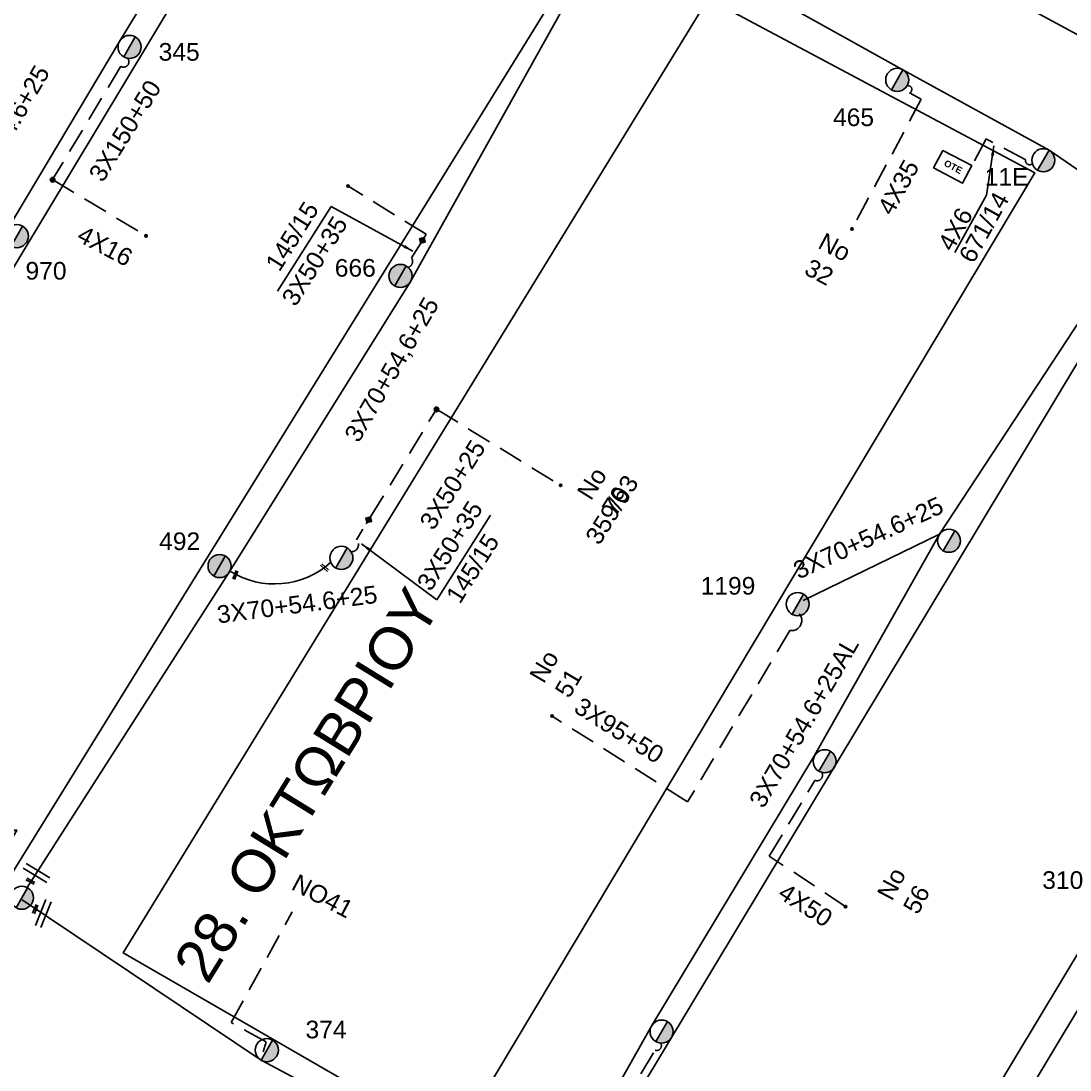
# Model space of a CAD drawing. Header units: millimetres. Extents: x 771 to 3391, y 686 to 1835.
# Drawn here: x 1288.3 to 1395.5, y 1486.4 to 1593.6 of the extents above; entities that cross this region are included whole.
import ezdxf

# ---------------------------------------------------------------- set-up
doc = ezdxf.new("R2010")
doc.units = ezdxf.units.MM
doc.linetypes.add('DASHED', pattern=[19.05, 12.7, -6.35])
for name, color, linetype in [('Pillar OTE', 7, 'Continuous'), ('Άγνωστα', 7, 'Continuous'), ('Εναέρια παροχή ΧΤ 4x16', 7, 'SYN_LINE'), ('Επιγραφές - Σχήματα', 7, 'Continuous'), ('Καλωδια Χ.Τ. 3x50+35', 7, 'Continuous'), ('Καλωδια ΧΤ  3X95+50', 7, 'Continuous'), ('Καλώδια ΧΤ   3x150+50CU', 7, 'DASHED'), ('Μηχανική τομή', 7, 'Continuous'), ('Στύλος Ξύλινος', 7, 'Continuous'), ('Στύλος Ξύλινος @ 1', 7, 'Continuous'), ('Στύλος ΦΜ', 7, 'Continuous'), ('Στύλος ΦΜ @ 1', 7, 'Continuous'), ('Συνδέσεις', 7, 'Continuous'), ('Συνεστραμμένα ΧΤ   3x70+54.6+25 AL', 7, 'SYN_LINE'), ('Τομή', 7, 'Continuous'), ('Υπόβαθρο ΔΕΗ', 7, 'Continuous'), ('Υπόγεια καλώδια Παροχών ΧΤ   4x16AL', 7, 'DASHED'), ('Υπόγεια καλώδια Παροχών ΧΤ   4x50AL', 7, 'DASHED'), ('Υπόγεια καλώδια Παροχών ΧΤ   4x6', 7, 'DASHED')]:
    doc.layers.add(name, color=color, linetype=linetype)
doc.styles.add('arial', font='ARIAL.TTF')
doc.styles.get("Standard").update_dxf_attribs({"font": 'ARIAL.TTF'})
doc.linetypes.add('SYN_LINE', pattern='A,0.5,-0.0001,["/\\/\\/\\/",Standard,S=0.1,R=0,X=0,Y=-0.05],-0.25', length=0.7501)
doc.dimstyles.new('ISO-25', dxfattribs={"dimtxt": 2.5, "dimasz": 2.5, "dimexe": 1.25, "dimexo": 0.625, "dimtad": 1, "dimtxsty": 'Standard', "dimcen": 2.5, "dimadec": 0, "dimazin": 0, "dimtfac": 1, "dimtmove": 0, "dimatfit": 3, "dimfxl": 1, "dimarcsym": 0})

# ---------------------------------------------------------------- blocks, each defined once
blk = doc.blocks.new('ΥΠΑΡΧΩΝ ΤΣΙΜΕΝΤΕΝΙΟΣ ΣΤΥΛΟΣ')
at = {"layer": 'Στύλος ΦΜ'}
blk.add_hatch(color=7, dxfattribs=at).paths.add_polyline_path([(-1.29, -2.28, 0.574793), (2.62, 0, 0.268822), (1.3, 2.27)])
at = {"layer": 'Στύλος ΦΜ', "color": 7}
blk.add_line((-1.29, -2.28), (1.3, 2.27), dxfattribs=at)
blk.add_circle((0, 0), 2.62, dxfattribs=at)
at = {"layer": 'Στύλος ΦΜ', "flags": 4}
for tag, p in [('ΑΡΙΘΜΟΣ', (-4.68, 8.05)), ('ΤΥΠΟΣ', (-4.91, 3.03))]:
    blk.add_attdef(tag, p, '', height=4, dxfattribs=at)
blk = doc.blocks.new('ΜΗΧΑΝΙΚΗ ΤΟΜΗ')
at = {"layer": 'Μηχανική τομή', "ltscale": 40}
for p, q in [((-1.89, 0.78), (1.89, 0.78)), ((1.89, 0), (-1.89, 0))]:
    blk.add_line(p, q, dxfattribs=at)
blk = doc.blocks.new('ΤΟΜΗ')
at = {"layer": 'Τομή', "ltscale": 40}
for p, q in [((-5.68, 0), (5.68, 0)), ((5.68, -2.33), (-5.68, -2.33))]:
    blk.add_line(p, q, dxfattribs=at)
blk = doc.blocks.new('_ΣΥΝΔΕΣΗ')
at = {"layer": 'Συνδέσεις', "linetype": 'SYN_LINE', "ltscale": 40}
blk.add_hatch(color=256, dxfattribs=at).paths.add_polyline_path([(0.5, -0.01, 1), (-0.5, -0.01, 1)])
at = {"layer": 'Συνδέσεις'}
blk.add_circle((0, -0.01), 0.5, dxfattribs=at)
blk = doc.blocks.new('ΥΠΑΡΧΩΝ ΞΥΛΙΝΟΣ ΣΤΥΛΟΣ')
at = {"layer": 'Στύλος Ξύλινος'}
h = blk.add_hatch(color=7, dxfattribs=at)
h.paths.add_polyline_path([(-2.62, 0, 0.270008), (-1.29, -2.28), (1.3, 2.27, 0.576266)])
h.paths.add_polyline_path([(-1.29, -2.28, 0.574793), (2.62, 0, 0.268822), (1.3, 2.27)])
at = {"layer": 'Στύλος Ξύλινος', "color": 7}
blk.add_line((-1.29, -2.28), (1.3, 2.27), dxfattribs=at)
blk.add_circle((0, 0), 2.62, dxfattribs=at)
at = {"layer": 'Στύλος Ξύλινος', "flags": 4}
for tag, p in [('ΑΡΙΘΜΟΣ', (-4.91, 8.6)), ('ΤΥΠΟΣ', (-4.85, 3.39))]:
    blk.add_attdef(tag, p, '', height=4, dxfattribs=at)
blk = doc.blocks.new('PILLAR ΟΤΕ')
at = {"layer": 'Pillar OTE', "ltscale": 40}
blk.add_lwpolyline([(-3.31, 2.02), (3.39, 2.02), (3.39, -1.99), (-3.31, -1.99)], close=True, dxfattribs=at)
at = {"layer": 'Pillar OTE', "insert": (-1.81, 0.71), "char_height": 1.3575, "width": 109.961, "attachment_point": 1}
blk.add_mtext('{\\fArial|b1|i0|c161|p34;OTE}', dxfattribs=at)
blk = doc.blocks.new('TSONTA XT1')
at = {"ltscale": 40}
h = blk.add_hatch(color=256, dxfattribs=at)
h.dxf.hatch_style = 1
h.paths.add_polyline_path([(595.96, 2487.66), (597.07, 2488.77), (595.96, 2489.87), (594.85, 2488.77)])
blk.add_lwpolyline([(594.85, 2488.77), (595.96, 2489.87), (597.07, 2488.77), (595.96, 2487.66)], close=True, dxfattribs=at)

msp = doc.modelspace()

# ---------------------------------------------------------------- linework, layer by layer
at = {"layer": 'Άγνωστα', "color": 85, "linetype": 'DASHED', "ltscale": 0.2}
for points in [[(1378.86578, 1586.97759, -0.906121828), (1379.11842, 1586.238), (1380.31498, 1585.59847), (1373.26731, 1572.41236)], [(1327.8832, 1568.42376, 0.508272363), (1328.23745, 1569.38308), (1329.16919, 1570.89063)]]:
    msp.add_lwpolyline(points, format="xyb", dxfattribs=at)
for points in [[(1329.49308, 1571.41469), (1329.72536, 1571.79052), (1321.71967, 1576.73844)], [(1324.04452, 1542.90674), (1330.78518, 1553.90884)]]:
    msp.add_lwpolyline(points, dxfattribs=at)
at = {"layer": 'Άγνωστα', "color": 151, "linetype": 'DASHED', "ltscale": 0.2}
msp.add_lwpolyline([(1313.09228, 1488.26815), (1313.37552, 1489.26442), (1309.79062, 1491.24016), (1316.03643, 1502.55584)], dxfattribs=at)
at = {"layer": 'Καλωδια Χ.Τ. 3x50+35', "color": 85, "linetype": 'DASHED', "ltscale": 0.2}
msp.add_lwpolyline([(1330.78518, 1553.90884), (1343.46271, 1546.14169)], dxfattribs=at)
at = {"layer": 'Καλωδια Χ.Τ. 3x50+35', "color": 85, "linetype": 'DASHED', "ltscale": 0.1}
msp.add_lwpolyline([(1322.06211, 1539.35951, 0.6757425), (1322.6121, 1540.56875), (1323.68487, 1542.32767)], format="xyb", dxfattribs=at)
at = {"layer": 'Καλωδια ΧΤ  3X95+50', "color": 6, "linetype": 'DASHED', "ltscale": 0.2}
msp.add_lwpolyline([(1367.3124, 1533.34228, -0.954074463), (1366.89914, 1531.30417), (1356.44113, 1513.80666), (1356.44113, 1513.80666), (1356.44113, 1513.80666), (1342.59155, 1522.56695)], format="xyb", dxfattribs=at)
at = {"layer": 'Καλώδια ΧΤ   3x150+50CU', "color": 2, "linetype": 'DASHED', "ltscale": 0.2}
msp.add_lwpolyline([(1299.21791, 1589.77881, -0.887693912), (1298.53593, 1588.9639), (1291.5696, 1577.37957)], format="xyb", dxfattribs=at)
at = {"layer": 'Καλώδια ΧΤ   3x150+50CU', "color": 6, "linetype": 'DASHED', "ltscale": 0.2}
msp.add_lwpolyline([(1361.58962, 1470.66566), (1347.72063, 1479.46239), (1347.72063, 1479.46239), (1347.72063, 1479.46239), (1353.11538, 1488.42866, 0.757277891), (1353.66673, 1489.15322)], format="xyb", dxfattribs=at)
at = {"layer": 'Συνεστραμμένα ΧΤ   3x70+54.6+25 AL', "color": 2, "ltscale": 20}
msp.add_lwpolyline([(1316.29565, 1620.84419), (1316.09165, 1620.57576), (1298.38273, 1591.48297), (1286.87894, 1572.17764), (1273.18471, 1549.54589), (1259.22435, 1525.12986)], dxfattribs=at)
at = {"layer": 'Συνεστραμμένα ΧΤ   3x70+54.6+25 AL', "color": 85, "linetype": 'SYN_LINE', "ltscale": 20}
for points in [[(1318.17221, 1619.47219), (1349.28621, 1604.84019), (1378.43815, 1588.59997), (1393.3677, 1580.38493)], [(1288.95416, 1505.05184), (1309.68392, 1537.38188), (1328.09021, 1566.89703), (1348.50627, 1603.47206)]]:
    msp.add_lwpolyline(points, dxfattribs=at)
at = {"layer": 'Συνεστραμμένα ΧΤ   3x70+54.6+25 AL', "color": 85, "linetype": 'SYN_LINE', "ltscale": 8}
msp.add_lwpolyline([(1393.3677, 1580.38493), (1402.40967, 1574.18487)], dxfattribs=at)
at = {"layer": 'Συνεστραμμένα ΧΤ   3x70+54.6+25 AL', "color": 6, "linetype": 'SYN_LINE', "ltscale": 20}
for points in [[(1402.76745, 1572.51349), (1382.16986, 1541.14116), (1369.41783, 1518.53201), (1352.77867, 1490.94145), (1342.59893, 1472.90265)], [(1382.16986, 1541.14116), (1368.22951, 1534.3715)]]:
    msp.add_lwpolyline(points, dxfattribs=at)
at = {"layer": 'Συνεστραμμένα ΧΤ   3x70+54.6+25 AL', "color": 173, "linetype": 'SYN_LINE', "ltscale": 20}
msp.add_lwpolyline([(1433.33355, 1555.43564), (1417.54564, 1528.92112), (1401.93686, 1501.92342), (1388.47101, 1479.50699), (1373.05228, 1454.45157)], dxfattribs=at)
at = {"layer": 'Συνεστραμμένα ΧΤ   3x70+54.6+25 AL', "color": 151, "linetype": 'SYN_LINE', "ltscale": 20}
msp.add_lwpolyline([(1371.81122, 1453.94874), (1342.02236, 1471.87564), (1312.86728, 1487.40427), (1288.46484, 1503.79229)], dxfattribs=at)
at = {"layer": 'Συνεστραμμένα ΧΤ   3x70+54.6+25 AL', "color": 85, "linetype": 'SYN_LINE', "ltscale": 8}
msp.add_arc((1314.24143, 1544.59327), 8.53083, 237.7075865, 312.2570884, dxfattribs=at)
at = {"layer": 'Υπόβαθρο ΔΕΗ'}
for points in [[(1325.76263, 1630.35368), (1374.49078, 1711.41011), (1437.0363, 1675.55359), (1442.91252, 1668.29517), (1400.34033, 1589.98721), (1325.76263, 1630.35368)], [(1261.38726, 1524.90277), (1317.70395, 1618.55191), (1346.8363, 1602.60117), (1287.21164, 1506.12906), (1261.38726, 1524.90277)], [(1358.539, 1595.90197), (1391.89977, 1578.07141), (1332.59663, 1478.85015), (1298.77731, 1498.3591), (1358.539, 1595.90197)], [(1386.9755, 1575.78883), (1383.75519, 1569.92801)], [(1314.53089, 1565.99524), (1320.02833, 1574.64248)], [(1344.08814, 1471.93386), (1403.87324, 1571.29893), (1431.74304, 1556.53891), (1416.00965, 1531.05788), (1370.91237, 1456.05286), (1344.08814, 1471.93386)], [(1330.81217, 1534.45505), (1336.30961, 1543.1023)]]:
    msp.add_lwpolyline(points, dxfattribs=at)
at = {"layer": 'Υπόγεια καλώδια Παροχών ΧΤ   4x16AL', "color": 2, "linetype": 'DASHED', "ltscale": 0.2}
msp.add_lwpolyline([(1291.5696, 1577.37957), (1301.11422, 1571.63984)], dxfattribs=at)
at = {"layer": 'Υπόγεια καλώδια Παροχών ΧΤ   4x50AL', "color": 6, "linetype": 'DASHED', "ltscale": 0.2}
msp.add_lwpolyline([(1372.5709, 1503.09935), (1364.78503, 1508.25652), (1364.78503, 1508.25652), (1364.78503, 1508.25652), (1369.43974, 1515.99282, 0.721096009), (1370.14202, 1516.80868)], format="xyb", dxfattribs=at)
at = {"layer": 'Υπόγεια καλώδια Παροχών ΧΤ   4x6', "color": 85, "linetype": 'DASHED', "ltscale": 0.2}
msp.add_lwpolyline([(1391.65699, 1579.01494, -0.746669982), (1390.97773, 1579.39395), (1386.93616, 1581.55408), (1385.47995, 1578.82952)], format="xyb", dxfattribs=at)

# ---------------------------------------------------------------- block references
at = {"layer": 'Pillar OTE', "xscale": 0.5, "yscale": 0.5, "zscale": 0.5, "rotation": 332.1595102470665}
msp.add_blockref('PILLAR ΟΤΕ', (1383.50085, 1578.70611), dxfattribs=at)
at = {"layer": 'Μηχανική τομή'}
for p, xscale, yscale, zscale, rotation in [((1310.31856, 1536.9447), 0.249999999999919, 0.249999999999919, 0.249999999999919, 68.45138536945211), ((1319.4206, 1537.81453), 0.249999999999919, 0.249999999999919, 0.249999999999919, 136.9027707389124), ((1289.25272, 1505.60888), 0.2500000000002005, 0.2500000000002005, 0.2500000000002005, 331.5446991727721), ((1289.88143, 1502.80319), 0.249999999999919, 0.249999999999919, 0.249999999999919, 68.45138536945211)]:
    msp.add_blockref('ΜΗΧΑΝΙΚΗ ΤΟΜΗ', p, dxfattribs=dict(at, xscale=xscale, yscale=yscale, zscale=zscale, rotation=rotation))
at = {"layer": 'Στύλος Ξύλινος @ 1', "ltscale": 40}
ref = msp.add_blockref('ΥΠΑΡΧΩΝ ΞΥΛΙΝΟΣ ΣΤΥΛΟΣ', (1327.10388, 1567.54069), dxfattribs=dict(at, xscale=0.4499999999998181, yscale=0.4499999999998181, zscale=0.4499999999998181))
ref.add_attrib('ΤΥΠΟΣ', '666', (1320.39031, 1567.46574), dxfattribs={"layer": 'Στύλος Ξύλινος', "height": 1.8, "flags": 4})
ref = msp.add_blockref('ΥΠΑΡΧΩΝ ΞΥΛΙΝΟΣ ΣΤΥΛΟΣ', (1308.62195, 1537.89115), dxfattribs=dict(at, xscale=0.4499999999998181, yscale=0.4499999999998181, zscale=0.4499999999998181))
ref.add_attrib('ΤΥΠΟΣ', '492', (1302.44491, 1539.52986), dxfattribs={"layer": 'Στύλος Ξύλινος', "height": 1.8, "flags": 4})
at = {"layer": 'Στύλος ΦΜ @ 1', "ltscale": 40}
ref = msp.add_blockref('ΥΠΑΡΧΩΝ ΤΣΙΜΕΝΤΕΝΙΟΣ ΣΤΥΛΟΣ', (1299.42679, 1590.93791), dxfattribs=dict(at, xscale=0.4499999999998181, yscale=0.4499999999998181, zscale=0.4499999999998181))
ref.add_attrib('ΤΥΠΟΣ', '345', (1302.3952, 1589.53678), dxfattribs={"layer": 'Στύλος ΦΜ', "height": 1.8, "flags": 4})
ref = msp.add_blockref('ΥΠΑΡΧΩΝ ΤΣΙΜΕΝΤΕΝΙΟΣ ΣΤΥΛΟΣ', (1377.85259, 1587.57808), dxfattribs=dict(at, xscale=0.4499999999998181, yscale=0.4499999999998181, zscale=0.4499999999998181))
ref.add_attrib('ΤΥΠΟΣ', '465', (1371.29091, 1582.8509), dxfattribs={"layer": 'Στύλος ΦΜ', "height": 1.8, "flags": 4})
ref = msp.add_blockref('ΥΠΑΡΧΩΝ ΤΣΙΜΕΝΤΕΝΙΟΣ ΣΤΥΛΟΣ', (1392.78214, 1579.36304), dxfattribs=dict(at, xscale=0.4499999999998181, yscale=0.4499999999998181, zscale=0.4499999999998181))
ref.add_attrib('ΤΥΠΟΣ', '11Ε', (1386.79347, 1576.75869), dxfattribs={"layer": 'Στύλος ΦΜ', "height": 1.8, "flags": 4})
ref = msp.add_blockref('ΥΠΑΡΧΩΝ ΤΣΙΜΕΝΤΕΝΙΟΣ ΣΤΥΛΟΣ', (1287.90795, 1571.60469), dxfattribs=dict(at, xscale=0.4499999999998181, yscale=0.4499999999998181, zscale=0.4499999999998181))
ref.add_attrib('ΤΥΠΟΣ', '970', (1288.79337, 1567.16716), dxfattribs={"layer": 'Στύλος ΦΜ', "height": 1.8, "flags": 4})
at = {"layer": 'Στύλος ΦΜ @ 1', "ltscale": 40, "xscale": 0.4499999999998181, "yscale": 0.4499999999998181, "zscale": 0.4499999999998181}
for p in [(1383.14155, 1540.4756), (1321.0652, 1538.73237), (1370.44059, 1517.94798), (1353.78241, 1490.32529)]:
    msp.add_blockref('ΥΠΑΡΧΩΝ ΤΣΙΜΕΝΤΕΝΙΟΣ ΣΤΥΛΟΣ', p, dxfattribs=at)
at = {"layer": 'Στύλος ΦΜ @ 1', "ltscale": 40}
ref = msp.add_blockref('ΥΠΑΡΧΩΝ ΤΣΙΜΕΝΤΕΝΙΟΣ ΣΤΥΛΟΣ', (1367.68479, 1534.00075), dxfattribs=dict(at, xscale=0.4499999999998181, yscale=0.4499999999998181, zscale=0.4499999999998181))
ref.add_attrib('ΤΥΠΟΣ', '1199', (1357.76887, 1534.97543), dxfattribs={"layer": 'Στύλος ΦΜ', "height": 1.8, "flags": 4})
ref = msp.add_blockref('ΥΠΑΡΧΩΝ ΤΣΙΜΕΝΤΕΝΙΟΣ ΣΤΥΛΟΣ', (1288.42003, 1504.00215), dxfattribs=dict(at, xscale=0.4499999999998181, yscale=0.4499999999998181, zscale=0.4499999999998181))
ref.add_attrib('ΤΥΠΟΣ', '897', (1283.89582, 1509.18781), dxfattribs={"layer": 'Στύλος ΦΜ', "height": 1.8, "flags": 4})
ref = msp.add_blockref('ΥΠΑΡΧΩΝ ΤΣΙΜΕΝΤΕΝΙΟΣ ΣΤΥΛΟΣ', (1401.10481, 1502.75699), dxfattribs=dict(at, xscale=0.4499999999998181, yscale=0.4499999999998181, zscale=0.4499999999998181))
ref.add_attrib('ΤΥΠΟΣ', '310', (1392.66852, 1504.90724), dxfattribs={"layer": 'Στύλος ΦΜ', "height": 1.8, "flags": 4})
ref = msp.add_blockref('ΥΠΑΡΧΩΝ ΤΣΙΜΕΝΤΕΝΙΟΣ ΣΤΥΛΟΣ', (1313.44832, 1488.42874), dxfattribs=dict(at, xscale=0.4499999999998181, yscale=0.4499999999998181, zscale=0.4499999999998181))
ref.add_attrib('ΤΥΠΟΣ', '374', (1317.4029, 1489.63625), dxfattribs={"layer": 'Στύλος ΦΜ', "height": 1.8, "flags": 4})
at = {"layer": 'Συνδέσεις'}
for p, xscale, yscale, zscale in [((1291.5696, 1577.37957), 0.4777242751394019, 0.4777242751394019, 0.4777242751394019), ((1321.73676, 1576.72789), 0.25, 0.25, 0.25), ((1301.11422, 1571.63984), 0.25, 0.25, 0.25), ((1373.23354, 1572.34917), 0.25, 0.25, 0.25), ((1330.78518, 1553.90884), 0.4777242751394019, 0.4777242751394019, 0.4777242751394019), ((1343.46271, 1546.14169), 0.25, 0.25, 0.25), ((1342.59155, 1522.56695), 0.25, 0.25, 0.25), ((1372.5709, 1503.09935), 0.25, 0.25, 0.25)]:
    msp.add_blockref('_ΣΥΝΔΕΣΗ', p, dxfattribs=dict(at, xscale=xscale, yscale=yscale, zscale=zscale))
at = {"layer": 'Συνδέσεις', "xscale": 0.3075184835441075, "yscale": 0.3075184835441075, "zscale": 0.3075184835441075, "rotation": 58.38154195401268}
for p in [(1885.00003, 1013.87914), (1879.51571, 985.31617)]:
    msp.add_blockref('TSONTA XT1', p, dxfattribs=at)
at = {"layer": 'Τομή'}
for p, xscale, yscale, zscale, rotation in [((1290.0634, 1506.78181), 0.25, 0.25, 0.25, 328.8661683455242), ((1290.89438, 1502.27296), 0.2499999999998873, 0.2499999999998873, 0.2499999999998873, 248.1909067709115)]:
    msp.add_blockref('ΤΟΜΗ', p, dxfattribs=dict(at, xscale=xscale, yscale=yscale, zscale=zscale, rotation=rotation))

# ---------------------------------------------------------------- texts
at = {"ltscale": 40, "char_height": 4, "width": 64.8866414, "attachment_point": 1, "style": 'arial'}
for s, insert, rotation in [('{\\H1.083x;HΛ. ΠAΠAΓEΩPΓIOY}', (1258.21035, 1555.6685), 58.1460084), ('{\\H1.083x;28. OKΤΩBPIOY}', (1303.72509, 1497.30168), 58.3233569)]:
    msp.add_mtext(s, dxfattribs=dict(at, insert=insert, rotation=rotation))
at = {"layer": 'Άγνωστα', "color": 7, "char_height": 1.8, "attachment_point": 1}
for s, gutter_width, insert, rotation in [('3X70+54.6+25', 12.5, (1281.50448, 1575.00008), 59.8533125), ('3X150+50', 12.5, (1295.15581, 1577.9437), 58.2839448), ('4X35', 12.5, (1375.75403, 1574.474), 61.0469438), ('671/14', 12.5, (1384.055, 1569.57813), 61.0469438), ('145/15', 12.5, (1313.21186, 1568.83042), 57.7363322), ('3X50+35', 12.5, (1314.86176, 1565.26959), 57.7363322), ('4X6', 12.5, (1381.90937, 1570.79987), 61.0469438), ('3X70+54,6+25', 12.5, (1321.27678, 1551.30231), 59.8533125), ('3X50+25', 12.5, (1328.94631, 1542.39886), 57.7363322), ('359/93', 1.82404, (1345.88743, 1540.88869), 57.7363322), ('3X70+54.6+25', 12.5, (1367.02467, 1538.13943), 24.8157999), ('3X50+35', 12.5, (1328.66925, 1536.17303), 57.7363322), ('145/15', 12.5, (1331.64954, 1534.88691), 57.7363322), ('3X70+54.6+25', 12.5, (1308.24569, 1533.81199), 7.3744208), ('3X95+50', 12.5, (1345.65688, 1524.58681), 327.5180327), ('NO41', 12.5, (1316.67342, 1506.50539), 332.0897021), ('4X50', 12.5, (1366.51421, 1505.60255), 327.1224518)]:
    msp.add_mtext_dynamic_manual_height_columns(s, width=1.8, gutter_width=gutter_width, heights=[0.04535], dxfattribs=dict(at, insert=insert, rotation=rotation))
at = {"layer": 'Άγνωστα', "color": 7}
note = msp.add_mtext_dynamic_manual_height_columns('No ', width=1.8, gutter_width=1.71345, heights=[0.04535, 0], dxfattribs=dict(at, insert=(1367.36689, 1573.67906), char_height=1.8, attachment_point=1, rotation=332.0897021))
for column, words in zip(note.columns.linked_columns, ['32']):
    column.text = words
note = msp.add_mtext_dynamic_manual_height_columns('No ', width=1.8, gutter_width=1.82404, heights=[0.04535, 0], dxfattribs=dict(at, insert=(1343.10482, 1542.38933), char_height=1.8, attachment_point=1, rotation=57.7363322))
for column, words in zip(note.columns.linked_columns, ['76']):
    column.text = words
note = msp.add_mtext_dynamic_manual_height_columns('No ', width=1.8, gutter_width=1.6724, heights=[0.04535, 0], dxfattribs=dict(at, insert=(1338.43241, 1523.71286), char_height=1.8, attachment_point=1, rotation=59.6559668))
for column, words in zip(note.columns.linked_columns, ['51']):
    column.text = words
note = msp.add_mtext_dynamic_manual_height_columns('No ', width=1.8, gutter_width=1.68406, heights=[0.04535, 0], dxfattribs=dict(at, insert=(1374.08422, 1501.34568), char_height=1.8, attachment_point=1, rotation=62.0897021))
for column, words in zip(note.columns.linked_columns, ['56']):
    column.text = words
at = {"layer": 'Εναέρια παροχή ΧΤ 4x16', "color": 7, "insert": (1294.75877, 1572.77161), "char_height": 1.8, "attachment_point": 1, "rotation": 332.0897021}
msp.add_mtext_dynamic_manual_height_columns('4X16', width=1.8, gutter_width=12.5, heights=[0.04535], dxfattribs=at)
at = {"layer": 'Συνεστραμμένα ΧΤ   3x70+54.6+25 AL', "color": 7, "insert": (1362.6302, 1513.93097), "char_height": 1.8, "attachment_point": 1, "rotation": 59.8533125}
msp.add_mtext_dynamic_manual_height_columns('3X70+54.6+25AL', width=1.8, gutter_width=12.5, heights=[0.04535], dxfattribs=at)

# ---------------------------------------------------------------- leaders
at = {"layer": 'Επιγραφές - Σχήματα', "ltscale": 40}
for points in [[(1387.73375, 1580.82969), (1386.9755, 1575.78883)], [(1328.37142, 1570.07744), (1320.02833, 1574.64248)], [(1323.12458, 1540.15858), (1330.81217, 1534.45505)]]:
    msp.add_leader(points, dimstyle='ISO-25', override={"dimasz": 1, "dimtad": 0}, dxfattribs=at)

doc.saveas('drawing.dxf')
